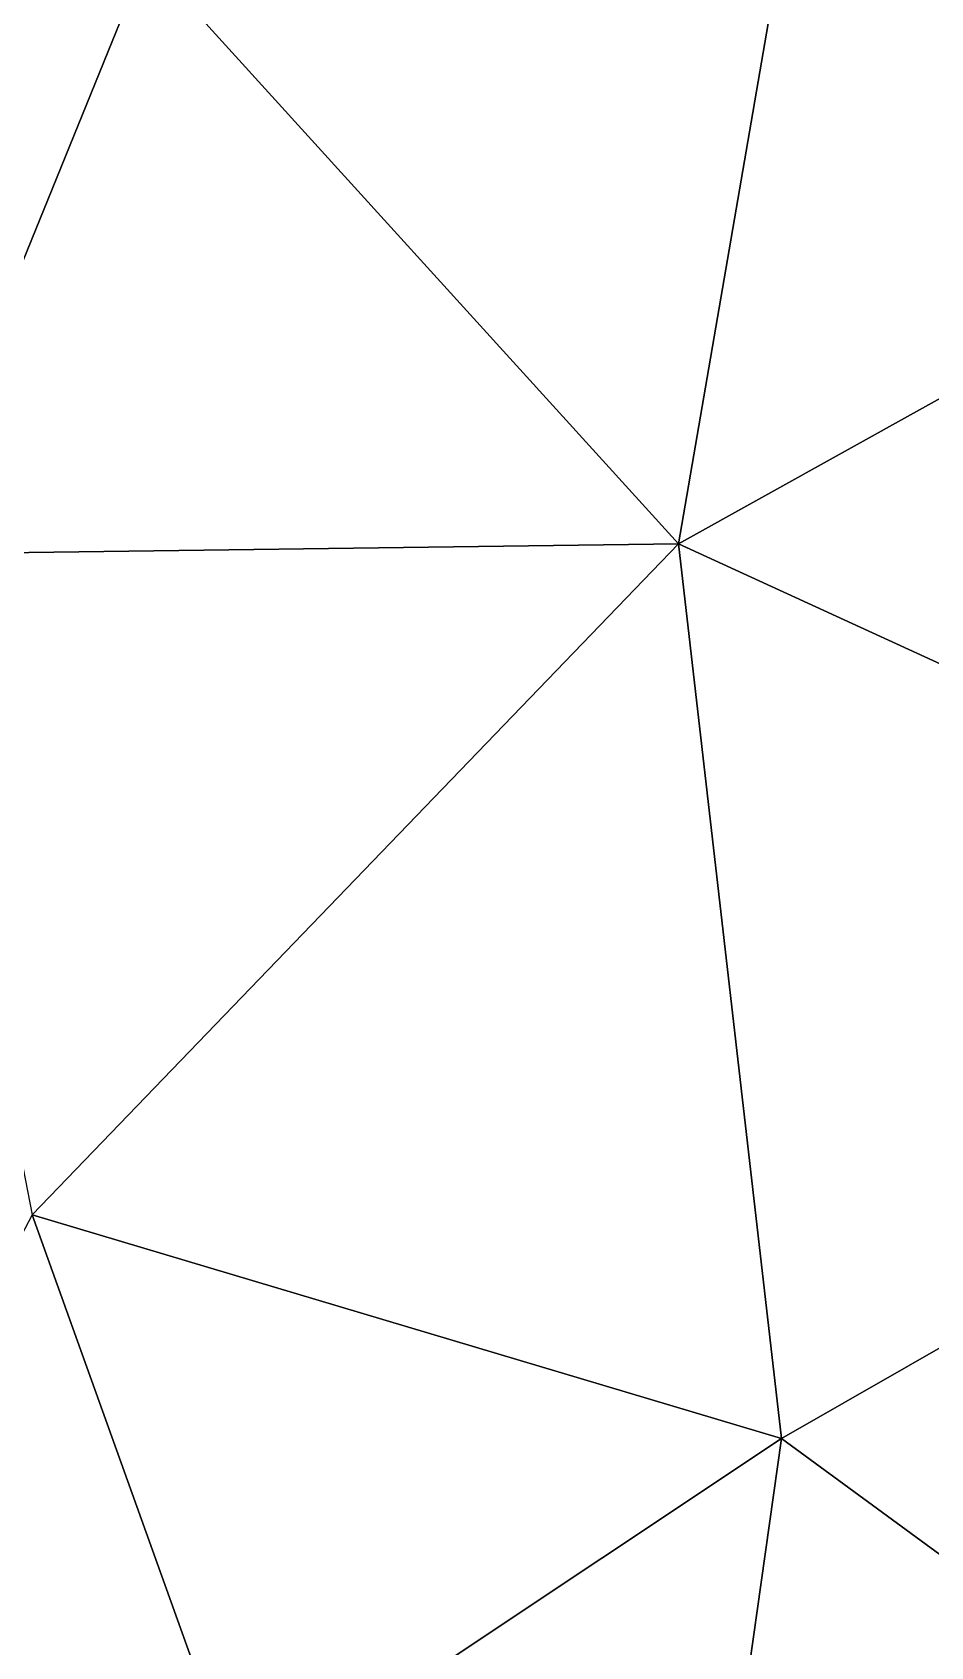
# Model space of a CAD drawing. Header units: metres. Extents: x 2 to 72, y -280 to 0.
# Drawn here: x 25.5 to 37.25, y -248.54 to -227.43 of the extents above; entities that cross this region are included whole.
import ezdxf

# ---------------------------------------------------------------- set-up
doc = ezdxf.new("R2010")
doc.units = ezdxf.units.M

msp = doc.modelspace()

# ---------------------------------------------------------------- linework, layer by layer
at = {"layer": 'layer', "color": 0}
for points in [[(43.6853, -228.712), (47.9137, -219.557), (36.2075, -221.016)], [(33.9498, -234.119), (36.2075, -221.016), (26.9864, -226.453)], [(43.6853, -228.712), (36.2075, -221.016), (33.9498, -234.119)], [(20.1956, -228.754), (26.9864, -226.453), (21.1363, -222.634)], [(23.8115, -234.254), (26.9864, -226.453), (20.1956, -228.754)], [(33.9498, -234.119), (26.9864, -226.453), (23.8115, -234.254)], [(46.0496, -239.666), (43.6853, -228.712), (33.9498, -234.119)], [(25.4931, -242.893), (33.9498, -234.119), (23.8115, -234.254)], [(35.2972, -245.815), (33.9498, -234.119), (25.4931, -242.893)], [(35.2972, -245.815), (46.0496, -239.666), (33.9498, -234.119)], [(43.9771, -252.171), (46.0496, -239.666), (35.2972, -245.815)], [(21.3723, -250.755), (28.2357, -250.518), (25.4931, -242.893)], [(28.2357, -250.518), (35.2972, -245.815), (25.4931, -242.893)], [(33.9227, -255.539), (35.2972, -245.815), (28.2357, -250.518)], [(33.9227, -255.539), (43.9771, -252.171), (35.2972, -245.815)]]:
    msp.add_3dface(points, dxfattribs=at)

doc.saveas('drawing.dxf')
